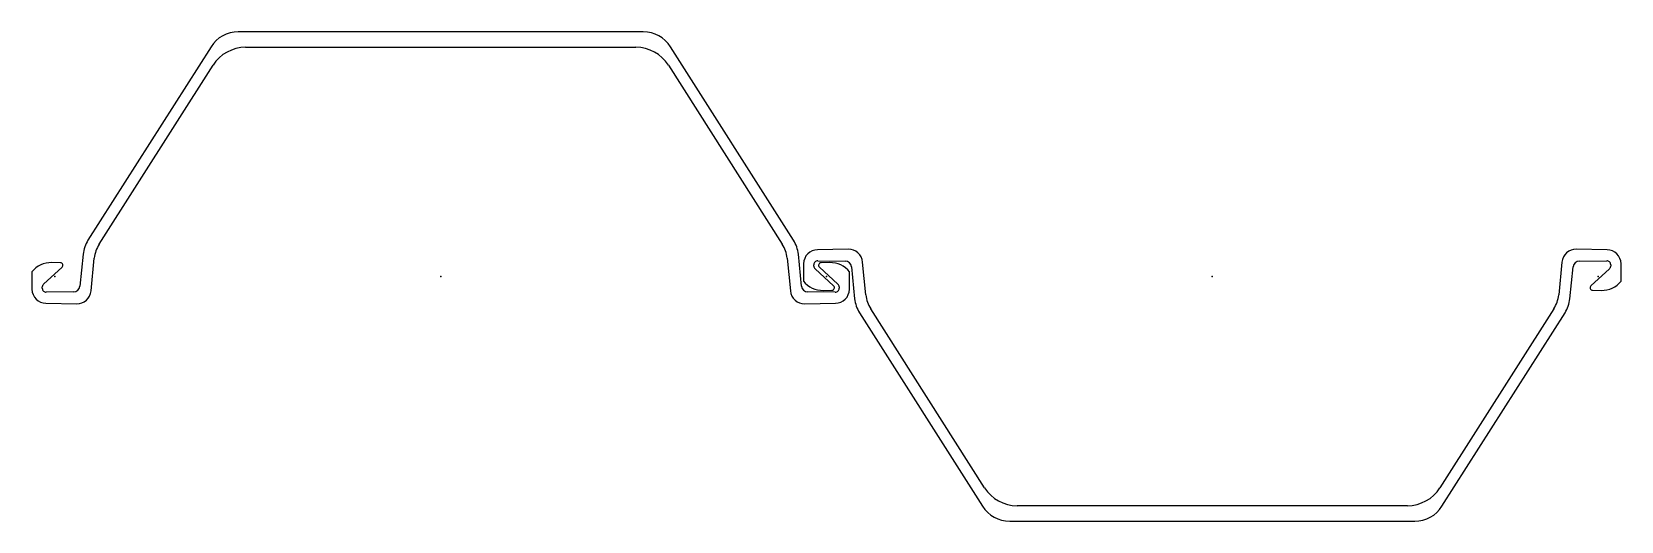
# Model space of a CAD drawing. Extents: x -18 to 1218, y -190 to 190.
import ezdxf

# ---------------------------------------------------------------- set-up
doc = ezdxf.new("R2010")
doc.units = 0
doc.header["$MEASUREMENT"] = 0
doc.layers.get('0').update_dxf_attribs({"color": 5, "linetype": 'CONTINUOUS'})

msp = doc.modelspace()

# ---------------------------------------------------------------- linework, layer by layer
at = {"linetype": 'Continuous'}
for p, q in [((457.5343, 190), (142.4657, 190)), ((121.38072, 178.43219), (25.68839, 28.22062)), ((148.23846, 178), (451.76154, 178)), ((574.31158, 28.22062), (478.61926, 178.43219)), ((34.42831, 25.19029), (122.9368, 164.11913)), ((477.0632, 164.11913), (565.57166, 25.19029)), ((21.8975, 17.27672), (19.42536, -7.43772)), ((28.08686, -11.23866), (30.63728, 14.24706)), ((569.36273, 14.24706), (571.91315, -11.23866)), ((580.57465, -7.43772), (578.10248, 17.27672)), ((616.96967, 21.14199), (592.98962, 20.76722)), ((1207.01038, 20.76722), (1183.0304, 21.14199)), ((-18, 3.7), (-17.8377, -9.89983)), ((-8.82349, -5.90785), (5.54634, 7.22061)), ((4.21586, 10.69708), (-2.56442, 10.75986)), ((582.16229, 9.89983), (582, -3.7)), ((590.20001, 8.12268), (590.20001, 9.17646)), ((605.54633, -7.22061), (591.17651, 5.90785)), ((593.23334, 12.17627), (614.5058, 11.93975)), ((594.45367, 7.22061), (608.82349, -5.90785)), ((602.56439, 10.75986), (595.78412, 10.69708)), ((617.83771, -9.89983), (618, 3.7)), ((619.42535, 7.43772), (621.89752, -17.27672)), ((630.63727, -14.24706), (628.08685, 11.23866)), ((1171.91309, 11.23866), (1169.36267, -14.24706)), ((1178.10254, -17.27672), (1180.57458, 7.43772)), ((1185.49426, 11.93975), (1206.7666, 12.17627)), ((1208.82349, 5.90785), (1194.45361, -7.22061)), ((1209.80005, 9.17646), (1209.80005, 8.12268)), ((1218, -3.7), (1217.83765, 9.89983)), ((-9.8, -9.17646), (-9.8, -8.12268)), ((14.50577, -11.93975), (-6.76665, -12.17627)), ((606.76666, -12.17627), (585.4942, -11.93975)), ((597.43561, -10.75986), (604.21588, -10.69708)), ((609.79999, -8.12268), (609.79999, -9.17646)), ((1195.78418, -10.69708), (1202.56445, -10.75986)), ((-7.01037, -20.76722), (16.96964, -21.14199)), ((583.03033, -21.14199), (607.01038, -20.76722)), ((625.68842, -28.22062), (721.38074, -178.43219)), ((722.93683, -164.11913), (634.42834, -25.19029)), ((1165.57166, -25.19029), (1077.06323, -164.11913)), ((1078.61926, -178.43219), (1174.31165, -28.22062)), ((1051.7616, -178), (748.23846, -178)), ((742.4657, -190), (1057.5343, -190))]:
    msp.add_line(p, q, dxfattribs=at)
for centre, radius, start, end in [((142.4657, 165), 25, 90, 147.50081), ((457.5343, 165), 25, 32.4992, 90), ((148.23846, 148), 30, 90, 147.4997), ((451.76154, 148), 30, 32.5003, 90), ((46.77336, 14.78843), 25, 147.50081, 174.28779), ((55.51303, 11.75769), 25, 147.49969, 174.2853), ((544.487, 11.75769), 25, 5.7147, 32.50038), ((553.22662, 14.78843), 25, 5.71221, 32.49921), ((593.1615, 9.76856), 11, 90.89528, 179.31625), ((617.14154, 10.14333), 11, 5.7147, 90.89528), ((1182.85852, 10.14333), 11, 89.10472, 174.28536), ((1206.8385, 9.76856), 11, 0.68375, 89.10472), ((-2.74959, -9.23929), 20, 89.4695, 139.68688), ((4.19734, 8.69716), 2, 312.41523, 89.46949), ((593.20001, 9.17646), 3, 89.36352, 180), ((593.20001, 8.12268), 3, 180, 227.58474), ((595.80267, 8.69716), 2, 90.53156, 227.58473), ((602.74957, -9.23929), 20, 40.31308, 90.53051), ((614.4502, 6.94006), 5, 5.71222, 89.36282), ((1185.5498, 6.94006), 5, 90.63648, 174.28785), ((1206.80005, 9.17646), 3, 0, 90.63881), ((1206.80005, 8.12268), 3, 312.4144, 0), ((-6.83848, -9.76856), 11, 180.68375, 269.10463), ((-6.8, -8.12268), 3, 132.41521, 180), ((-6.8, -9.17646), 3, 180, 270.63704), ((14.45018, -6.94006), 5, 270.63705, 354.28779), ((17.14153, -10.14333), 11, 269.10463, 354.28531), ((582.85846, -10.14333), 11, 185.7147, 270.89528), ((585.5498, -6.94006), 5, 185.71222, 269.36282), ((597.25043, 9.23929), 20, 220.31308, 270.53051), ((604.19733, -8.69716), 2, 270.53156, 47.58473), ((606.79999, -9.17646), 3, 269.36352, 0), ((606.8385, -9.76856), 11, 270.89528, 359.31625), ((606.79999, -8.12268), 3, 0, 47.58474), ((1195.80261, -8.69716), 2, 132.41527, 269.47194), ((1202.74963, 9.23929), 20, 269.46949, 319.68681), ((646.77338, -14.78843), 25, 185.71221, 212.49921), ((655.513, -11.75769), 25, 185.7147, 212.50038), ((1144.48694, -11.75769), 25, 327.49969, 354.2853), ((1153.22668, -14.78843), 25, 327.50079, 354.28779), ((748.23846, -148), 30, 212.50033, 270), ((1051.7616, -148), 30, 270, 327.49967), ((742.4657, -165), 25, 212.4992, 270), ((1057.5343, -165), 25, 270, 327.5008)]:
    msp.add_arc(centre, radius, start, end, dxfattribs=at)
for p in [(0, 0), (300, 0), (600, 0), (900, 0), (1200, 0)]:
    msp.add_point(p, dxfattribs=at)

doc.saveas('drawing.dxf')
